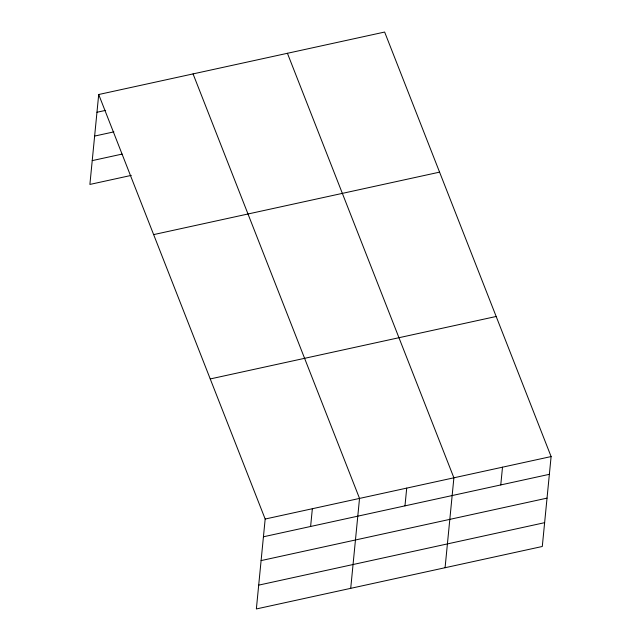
<?xml version="1.0" encoding="UTF-8"?>
<svg xmlns="http://www.w3.org/2000/svg" width="641" height="641" viewBox="0 0 641 641"><rect width="100%" height="100%" fill="white"/><g stroke="black" fill="none" stroke-linecap="round" stroke-linejoin="round"><path stroke-width="0.96" d="M98.706 94.515L265.174 519.034L256.36 608.95L542.294 546.485L551.108 456.568L384.64 32.05L98.706 94.515L89.892 184.432L131.293 175.386M310.613 526.477L312.351 508.73M350.715 588.334L359.529 498.418L193.061 73.899M404.976 505.861L406.715 488.113M445.078 567.726L453.892 477.809L287.424 53.291M500.765 484.933L502.504 467.185M96.967 112.263L105.629 110.372M94.628 136.076L113.89 131.87M92.224 160.619L122.07 154.096M153.64 234.606L439.582 172.141M210.24 378.943L496.174 316.478M265.174 519.034L551.108 456.568M263.435 536.781L549.369 474.316M261.095 560.595L547.037 498.129M258.692 585.137L544.634 522.671"/></g></svg>
